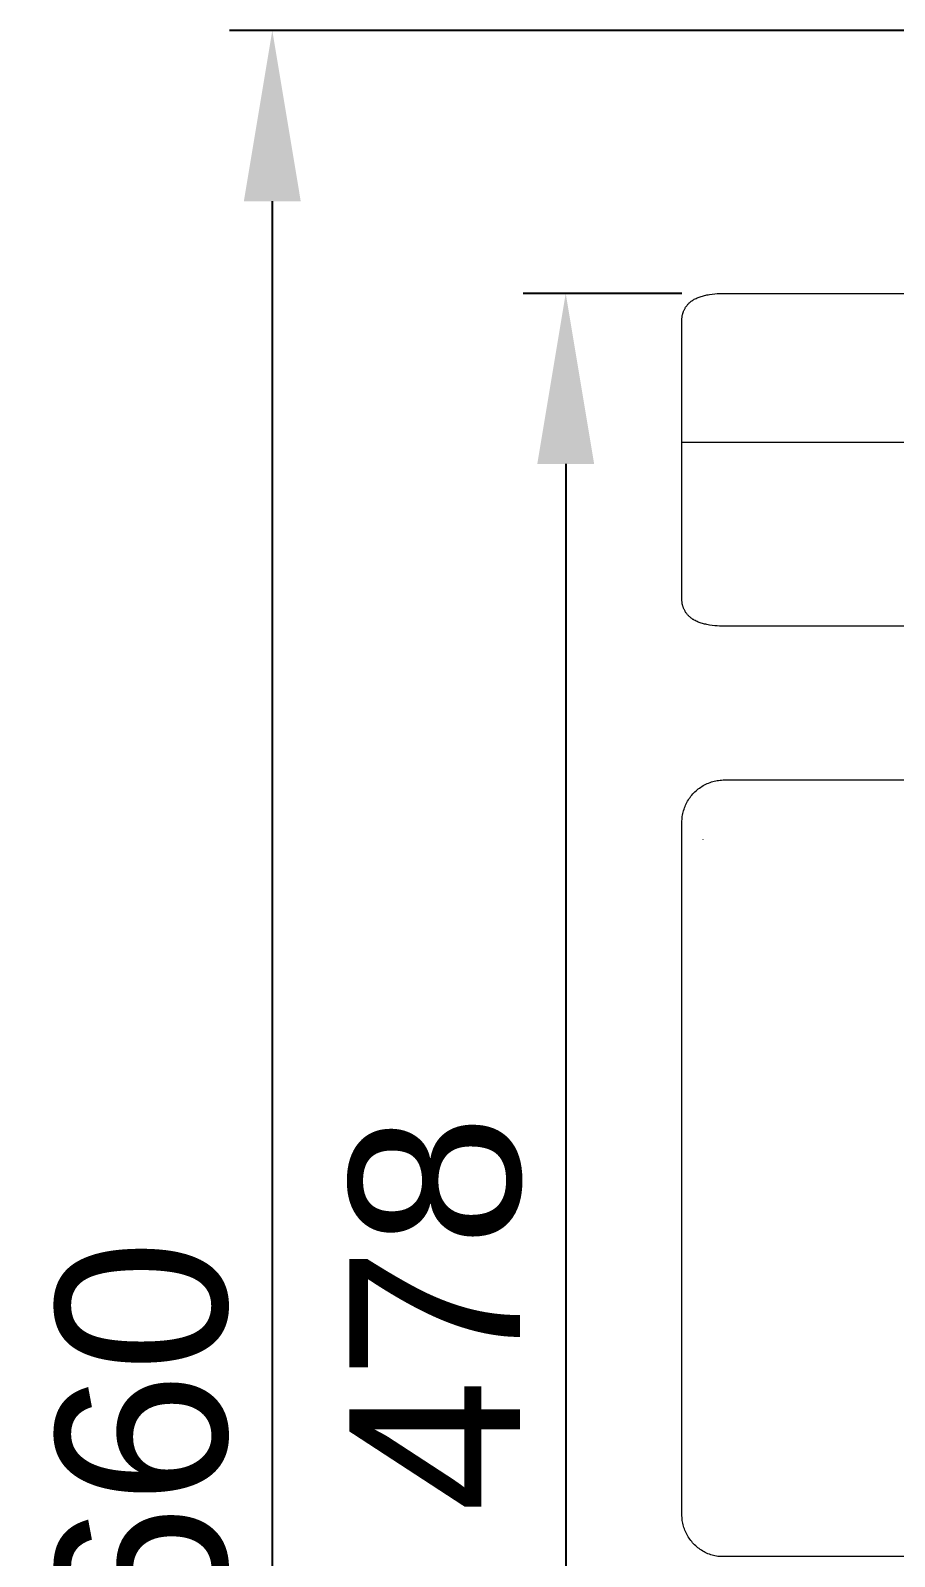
# Model space of a CAD drawing. Header units: millimetres. Extents: x -253 to 4295, y -442 to 2895.
# Drawn here: x -207.9 to -5.3, y 1041.9 to 1399.6 of the extents above; entities that cross this region are included whole.
import ezdxf

# ---------------------------------------------------------------- set-up
doc = ezdxf.new("R2010")
doc.units = ezdxf.units.MM
doc.layers.add('ZANO_R', color=7, linetype='Continuous', lineweight=0)
doc.layers.add('ZANO_W', color=1, linetype='Continuous', lineweight=0)
doc.styles.add('Arial', font='arial.ttf')
doc.styles.get("Standard").update_dxf_attribs({"font": 'ARIALUNI.TTF'})
doc.dimstyles.new('pl i ang', dxfattribs={"dimtxt": 50, "dimasz": 50, "dimexe": 1.25, "dimexo": 0.625, "dimgap": 10, "dimtad": 1, "dimtoh": 1, "dimtxsty": 'Standard', "dimcen": 2.5, "dimclrd": 1, "dimclre": 1, "dimclrt": 1, "dimadec": 0, "dimazin": 0, "dimtfac": 1, "dimtmove": 0, "dimatfit": 3, "dimfxl": 1, "dimarcsym": 1})

# ---------------------------------------------------------------- blocks, each defined once
blk = doc.blocks.new('*D397')
at = {"layer": 'ZANO_W', "color": 1, "lineweight": -2}
for p, q in [((-55.17, 1338.03), (-92.4, 1338.03)), ((-82.4, 1298.03), (-82.4, 899.9)), ((-55.17, 859.9), (-92.4, 859.9))]:
    blk.add_line(p, q, dxfattribs=at)
at = {"layer": 'ZANO_W', "color": 1}
for points in [[(-75.74, 1298.03), (-89.07, 1298.03), (-82.4, 1338.03)], [(-89.07, 899.9), (-75.74, 899.9), (-82.4, 859.9)]]:
    blk.add_solid(points, dxfattribs=at)
at = {"layer": 'ZANO_W', "color": 1, "insert": (-112.83, 1098.97), "char_height": 40, "attachment_point": 5, "rotation": 90, "style": 'Arial'}
blk.add_mtext('478', dxfattribs=at)
blk = doc.blocks.new('*D399')
at = {"layer": 'ZANO_W', "color": 1, "lineweight": -2}
for p, q in [((120.11, 1399.64), (-161.18, 1399.64)), ((-151.18, 1359.64), (-151.18, 779.64)), ((120.11, 739.64), (-161.18, 739.64))]:
    blk.add_line(p, q, dxfattribs=at)
at = {"layer": 'ZANO_W', "color": 1}
for points in [[(-144.52, 1359.64), (-157.85, 1359.64), (-151.18, 1399.64)], [(-157.85, 779.64), (-144.52, 779.64), (-151.18, 739.64)]]:
    blk.add_solid(points, dxfattribs=at)
at = {"layer": 'ZANO_W', "color": 1, "insert": (-181.61, 1069.64), "char_height": 40, "attachment_point": 5, "rotation": 90, "style": 'Arial'}
blk.add_mtext('660', dxfattribs=at)

msp = doc.modelspace()

# ---------------------------------------------------------------- linework, layer by layer
at = {"layer": 'ZANO_R'}
for p, q in [((-48.71, 1337.77), (-48.11, 1337.86)), ((-48.11, 1337.86), (-47.48, 1337.92)), ((-47.48, 1337.92), (-46.91, 1337.97)), ((-46.91, 1337.97), (-46.34, 1338.01)), ((-46.34, 1338.01), (-45.76, 1338.02)), ((-45.76, 1338.02), (-45.17, 1338.03)), ((-45.17, 1338.03), (1734.83, 1338.03)), ((-54.59, 1334.24), (-54.52, 1334.37)), ((-54.52, 1334.37), (-54.44, 1334.5)), ((-54.44, 1334.5), (-54.37, 1334.63)), ((-54.37, 1334.63), (-54.29, 1334.76)), ((-54.29, 1334.76), (-54.21, 1334.88)), ((-54.21, 1334.88), (-54.12, 1335)), ((-54.12, 1335), (-54.03, 1335.12)), ((-54.03, 1335.12), (-53.94, 1335.23)), ((-53.94, 1335.23), (-53.84, 1335.35)), ((-53.84, 1335.35), (-53.75, 1335.46)), ((-53.75, 1335.46), (-53.65, 1335.56)), ((-53.65, 1335.56), (-53.54, 1335.67)), ((-53.54, 1335.67), (-53.44, 1335.77)), ((-53.44, 1335.77), (-53.34, 1335.86)), ((-53.34, 1335.86), (-53.25, 1335.94)), ((-53.25, 1335.94), (-53.16, 1336.02)), ((-53.16, 1336.02), (-53.06, 1336.1)), ((-53.06, 1336.1), (-52.96, 1336.17)), ((-52.96, 1336.17), (-52.87, 1336.24)), ((-52.87, 1336.24), (-52.77, 1336.31)), ((-52.77, 1336.31), (-52.67, 1336.38)), ((-52.67, 1336.38), (-52.57, 1336.45)), ((-52.57, 1336.45), (-52.47, 1336.51)), ((-52.47, 1336.51), (-52.37, 1336.57)), ((-52.37, 1336.57), (-52.27, 1336.63)), ((-52.27, 1336.63), (-52.06, 1336.75)), ((-52.06, 1336.75), (-51.85, 1336.85)), ((-51.85, 1336.85), (-51.61, 1336.96)), ((-51.61, 1336.96), (-51.37, 1337.07)), ((-51.37, 1337.07), (-51.12, 1337.16)), ((-51.12, 1337.16), (-50.88, 1337.25)), ((-50.88, 1337.25), (-50.63, 1337.33)), ((-50.63, 1337.33), (-50.38, 1337.41)), ((-50.38, 1337.41), (-50.12, 1337.48)), ((-50.12, 1337.48), (-49.87, 1337.54)), ((-49.87, 1337.54), (-49.59, 1337.61)), ((-49.59, 1337.61), (-49.3, 1337.67)), ((-49.3, 1337.67), (-49.01, 1337.72)), ((-49.01, 1337.72), (-48.71, 1337.77)), ((-55.17, 1331.96), (-55.16, 1332.09)), ((-55.17, 1331.83), (-55.17, 1331.96)), ((-55.17, 1304.65), (-55.17, 1331.83)), ((-55.16, 1332.09), (-55.15, 1332.22)), ((-55.15, 1332.22), (-55.14, 1332.35)), ((-55.14, 1332.35), (-55.13, 1332.47)), ((-55.13, 1332.47), (-55.11, 1332.6)), ((-55.11, 1332.6), (-55.09, 1332.73)), ((-55.09, 1332.73), (-55.07, 1332.86)), ((-55.07, 1332.86), (-55.04, 1332.98)), ((-55.04, 1332.98), (-55.01, 1333.11)), ((-55.01, 1333.11), (-54.98, 1333.23)), ((-54.98, 1333.23), (-54.94, 1333.36)), ((-54.94, 1333.36), (-54.9, 1333.48)), ((-54.9, 1333.48), (-54.86, 1333.6)), ((-54.86, 1333.6), (-54.82, 1333.72)), ((-54.82, 1333.72), (-54.77, 1333.84)), ((-54.77, 1333.84), (-54.71, 1333.98)), ((-54.71, 1333.98), (-54.65, 1334.11)), ((-54.65, 1334.11), (-54.59, 1334.24)), ((-55.17, 1266.22), (-55.17, 1304.65)), ((1744.83, 1301.96), (-55.17, 1303.1)), ((-55.17, 1266.09), (-55.17, 1266.22)), ((-55.16, 1265.97), (-55.17, 1266.09)), ((-55.15, 1265.84), (-55.16, 1265.97)), ((-55.14, 1265.71), (-55.15, 1265.84)), ((-55.13, 1265.58), (-55.14, 1265.71)), ((-55.11, 1265.45), (-55.13, 1265.58)), ((-55.09, 1265.32), (-55.11, 1265.45)), ((-55.07, 1265.2), (-55.09, 1265.32)), ((-55.04, 1265.07), (-55.07, 1265.2)), ((-55.01, 1264.94), (-55.04, 1265.07)), ((-54.98, 1264.82), (-55.01, 1264.94)), ((-54.94, 1264.69), (-54.98, 1264.82)), ((-54.9, 1264.57), (-54.94, 1264.69)), ((-54.86, 1264.45), (-54.9, 1264.57)), ((-54.82, 1264.33), (-54.86, 1264.45)), ((-54.77, 1264.21), (-54.82, 1264.33)), ((-54.71, 1264.07), (-54.77, 1264.21)), ((-54.65, 1263.94), (-54.71, 1264.07)), ((-54.59, 1263.81), (-54.65, 1263.94)), ((-54.52, 1263.68), (-54.59, 1263.81)), ((-54.44, 1263.55), (-54.52, 1263.68)), ((-54.37, 1263.42), (-54.44, 1263.55)), ((-54.29, 1263.3), (-54.37, 1263.42)), ((-54.21, 1263.17), (-54.29, 1263.3)), ((-54.12, 1263.05), (-54.21, 1263.17)), ((-54.03, 1262.94), (-54.12, 1263.05)), ((-53.94, 1262.82), (-54.03, 1262.94)), ((-53.84, 1262.71), (-53.94, 1262.82)), ((-53.75, 1262.6), (-53.84, 1262.71)), ((-53.65, 1262.49), (-53.75, 1262.6)), ((-53.54, 1262.38), (-53.65, 1262.49)), ((-53.44, 1262.28), (-53.54, 1262.38)), ((-53.34, 1262.2), (-53.44, 1262.28)), ((-53.25, 1262.11), (-53.34, 1262.2)), ((-53.16, 1262.03), (-53.25, 1262.11)), ((-53.06, 1261.96), (-53.16, 1262.03)), ((-52.96, 1261.88), (-53.06, 1261.96)), ((-52.87, 1261.81), (-52.96, 1261.88)), ((-52.77, 1261.74), (-52.87, 1261.81)), ((-52.67, 1261.67), (-52.77, 1261.74)), ((-52.57, 1261.6), (-52.67, 1261.67)), ((-52.47, 1261.54), (-52.57, 1261.6)), ((-52.37, 1261.48), (-52.47, 1261.54)), ((-52.27, 1261.42), (-52.37, 1261.48)), ((-52.06, 1261.31), (-52.27, 1261.42)), ((-51.85, 1261.2), (-52.06, 1261.31)), ((-51.61, 1261.09), (-51.85, 1261.2)), ((-51.37, 1260.99), (-51.61, 1261.09)), ((-51.12, 1260.89), (-51.37, 1260.99)), ((-50.88, 1260.8), (-51.12, 1260.89)), ((-50.63, 1260.72), (-50.88, 1260.8)), ((-50.38, 1260.64), (-50.63, 1260.72)), ((-50.12, 1260.58), (-50.38, 1260.64)), ((-49.87, 1260.51), (-50.12, 1260.58)), ((-49.59, 1260.45), (-49.87, 1260.51)), ((-49.3, 1260.39), (-49.59, 1260.45)), ((-49.01, 1260.33), (-49.3, 1260.39)), ((-48.71, 1260.28), (-49.01, 1260.33)), ((-48.11, 1260.2), (-48.71, 1260.28)), ((-47.48, 1260.13), (-48.11, 1260.2)), ((-46.91, 1260.08), (-47.48, 1260.13)), ((-46.34, 1260.05), (-46.91, 1260.08)), ((-45.76, 1260.03), (-46.34, 1260.05)), ((-45.17, 1260.02), (-45.76, 1260.03)), ((1734.83, 1260.02), (-45.17, 1260.02)), ((-48.91, 1223.25), (-48.58, 1223.37)), ((-48.58, 1223.37), (-48.25, 1223.49)), ((-48.25, 1223.49), (-47.92, 1223.59)), ((-47.92, 1223.59), (-47.58, 1223.68)), ((-47.58, 1223.68), (-47.24, 1223.75)), ((-47.24, 1223.75), (-46.9, 1223.82)), ((-46.9, 1223.82), (-46.56, 1223.87)), ((-46.56, 1223.87), (-46.21, 1223.92)), ((-46.21, 1223.92), (-45.86, 1223.95)), ((-45.86, 1223.95), (-45.52, 1223.96)), ((-45.52, 1223.96), (-45.17, 1223.97)), ((-45.17, 1223.97), (1734.83, 1223.97)), ((-53.45, 1219.58), (-53.25, 1219.87)), ((-53.25, 1219.87), (-53.04, 1220.15)), ((-53.04, 1220.15), (-52.82, 1220.42)), ((-52.82, 1220.42), (-52.59, 1220.68)), ((-52.59, 1220.68), (-52.35, 1220.93)), ((-52.35, 1220.93), (-52.11, 1221.18)), ((-52.11, 1221.18), (-51.85, 1221.42)), ((-51.85, 1221.42), (-51.59, 1221.65)), ((-51.59, 1221.65), (-51.32, 1221.86)), ((-51.32, 1221.86), (-51.04, 1222.07)), ((-51.04, 1222.07), (-50.75, 1222.27)), ((-50.75, 1222.27), (-50.46, 1222.46)), ((-50.46, 1222.46), (-50.16, 1222.64)), ((-50.16, 1222.64), (-49.86, 1222.81)), ((-49.86, 1222.81), (-49.54, 1222.97)), ((-49.54, 1222.97), (-49.23, 1223.11)), ((-49.23, 1223.11), (-48.91, 1223.25)), ((-54.95, 1216.08), (-54.87, 1216.42)), ((-54.87, 1216.42), (-54.78, 1216.76)), ((-54.78, 1216.76), (-54.67, 1217.09)), ((-54.67, 1217.09), (-54.56, 1217.42)), ((-54.56, 1217.42), (-54.43, 1217.74)), ((-54.43, 1217.74), (-54.3, 1218.06)), ((-54.3, 1218.06), (-54.15, 1218.38)), ((-54.15, 1218.38), (-53.99, 1218.69)), ((-53.99, 1218.69), (-53.82, 1218.99)), ((-53.82, 1218.99), (-53.64, 1219.29)), ((-53.64, 1219.29), (-53.45, 1219.58)), ((-55.17, 1214.01), (-55.16, 1214.36)), ((-55.17, 1210.53), (-55.17, 1214.01)), ((-55.16, 1214.36), (-55.14, 1214.7)), ((-55.14, 1214.7), (-55.11, 1215.05)), ((-55.11, 1215.05), (-55.07, 1215.4)), ((-55.07, 1215.4), (-55.01, 1215.74)), ((-55.01, 1215.74), (-54.95, 1216.08)), ((-55.17, 1051.77), (-55.17, 1210.53)), ((-50.17, 1209.91), (-50.17, 1209.97)), ((-55.16, 1051.43), (-55.17, 1051.77)), ((-55.14, 1051.08), (-55.16, 1051.43)), ((-55.11, 1050.74), (-55.14, 1051.08)), ((-55.07, 1050.4), (-55.11, 1050.74)), ((-55.02, 1050.06), (-55.07, 1050.4)), ((-54.95, 1049.72), (-55.02, 1050.06)), ((-54.88, 1049.39), (-54.95, 1049.72)), ((-54.79, 1049.06), (-54.88, 1049.39)), ((-54.69, 1048.73), (-54.79, 1049.06)), ((-54.58, 1048.4), (-54.69, 1048.73)), ((-54.45, 1048.08), (-54.58, 1048.4)), ((-54.32, 1047.77), (-54.45, 1048.08)), ((-54.18, 1047.45), (-54.32, 1047.77)), ((-54.02, 1047.15), (-54.18, 1047.45)), ((-53.86, 1046.85), (-54.02, 1047.15)), ((-53.68, 1046.55), (-53.86, 1046.85)), ((-53.5, 1046.26), (-53.68, 1046.55)), ((-53.3, 1045.98), (-53.5, 1046.26)), ((-53.1, 1045.7), (-53.3, 1045.98)), ((-52.88, 1045.43), (-53.1, 1045.7)), ((-52.66, 1045.17), (-52.88, 1045.43)), ((-52.43, 1044.92), (-52.66, 1045.17)), ((-52.19, 1044.67), (-52.43, 1044.92)), ((-51.94, 1044.44), (-52.19, 1044.67)), ((-51.68, 1044.21), (-51.94, 1044.44)), ((-51.42, 1043.99), (-51.68, 1044.21)), ((-51.14, 1043.78), (-51.42, 1043.99)), ((-50.87, 1043.58), (-51.14, 1043.78)), ((-50.58, 1043.39), (-50.87, 1043.58)), ((-50.29, 1043.21), (-50.58, 1043.39)), ((-49.99, 1043.04), (-50.29, 1043.21)), ((-49.68, 1042.88), (-49.99, 1043.04)), ((-49.38, 1042.73), (-49.68, 1042.88)), ((-49.06, 1042.59), (-49.38, 1042.73)), ((-48.74, 1042.46), (-49.06, 1042.59)), ((-48.42, 1042.35), (-48.74, 1042.46)), ((-48.09, 1042.24), (-48.42, 1042.35)), ((-47.76, 1042.15), (-48.09, 1042.24)), ((-47.43, 1042.07), (-47.76, 1042.15)), ((-47.09, 1041.99), (-47.43, 1042.07)), ((-46.75, 1041.93), (-47.09, 1041.99)), ((1736.42, 1041.93), (-46.75, 1041.93))]:
    msp.add_line(p, q, dxfattribs=at)

# ---------------------------------------------------------------- dimensions: what is measured, and where the dimension line sits
at = {"layer": 'ZANO_W'}
for base, p1, p2, picture, middle in [((-151.18, 739.64), (130.11, 1399.64), (130.11, 739.64), '*D399', (-181.61, 1069.64)), ((-82.4, 859.9), (-45.17, 1338.03), (-45.17, 859.9), '*D397', (-112.83, 1098.97))]:
    dim = msp.add_linear_dim(base=base, p1=p1, p2=p2, angle=90, dimstyle='pl i ang', override={"dimtxt": 40, "dimasz": 40, "dimexe": 10, "dimexo": 10, "dimtoh": 0, "dimdec": 0, "dimtxsty": 'Arial', "dimtdec": 0, "dimtmove": 1}, dxfattribs=at)
    dim.commit()
    dim.dimension.update_dxf_attribs({"geometry": picture, "text_midpoint": middle})

doc.saveas('drawing.dxf')
